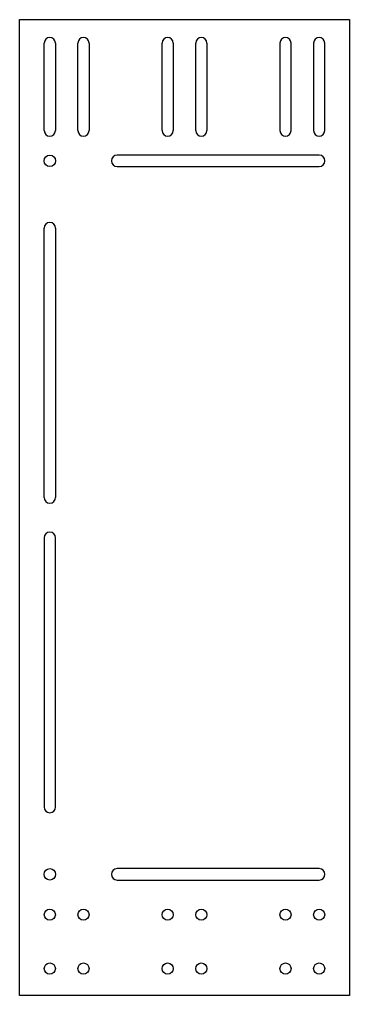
# Model space of a CAD drawing. Header units: millimetres. Extents: x 98 to 196, y 69 to 359.
import ezdxf

# ---------------------------------------------------------------- set-up
doc = ezdxf.new("R2010")
doc.units = ezdxf.units.MM
doc.layers.add('Default', color=7, linetype='Continuous')
doc.layers.add('MOTHERBOARD-PLAT', color=7, linetype='Continuous')

# ---------------------------------------------------------------- blocks, each defined once
blk = doc.blocks.new('SE')
at = {"layer": 'MOTHERBOARD-PLAT', "color": 7, "linetype": 'Continuous'}
for p, q in [((98.02, 69.09), (98.02, 359.09)), ((98.02, 359.09), (196.02, 359.09)), ((196.02, 359.09), (196.02, 69.09)), ((105.37, 326.09), (105.37, 352.09)), ((108.67, 352.09), (108.67, 326.09)), ((115.37, 326.09), (115.37, 352.09)), ((118.67, 352.09), (118.67, 326.09)), ((140.37, 326.09), (140.37, 352.09)), ((143.67, 352.09), (143.67, 326.09)), ((150.37, 326.09), (150.37, 352.09)), ((153.67, 352.09), (153.67, 326.09)), ((175.37, 352.09), (175.37, 326.09)), ((178.67, 326.09), (178.67, 352.09)), ((185.37, 352.09), (185.37, 326.09)), ((188.67, 326.09), (188.67, 352.09)), ((187.02, 318.79), (127.02, 318.79)), ((127.02, 315.39), (187.02, 315.39)), ((105.32, 217.09), (105.32, 297.09)), ((108.72, 297.09), (108.72, 217.09)), ((105.32, 205.09), (105.32, 125.09)), ((108.72, 125.09), (108.72, 205.09)), ((187.02, 106.79), (127.02, 106.79)), ((127.02, 103.39), (187.02, 103.39)), ((196.02, 69.09), (98.02, 69.09))]:
    blk.add_line(p, q, dxfattribs=at)
for centre, radius in [((107.02, 317.09), 1.7), ((107.02, 105.09), 1.7), ((107.02, 93.09), 1.65), ((117.02, 93.09), 1.65), ((142.02, 93.09), 1.65), ((152.02, 93.09), 1.65), ((177.02, 93.09), 1.65), ((187.02, 93.09), 1.65), ((107.02, 77.09), 1.65), ((117.02, 77.09), 1.65), ((142.02, 77.09), 1.65), ((152.02, 77.09), 1.65), ((177.02, 77.09), 1.65), ((187.02, 77.09), 1.65)]:
    blk.add_circle(centre, radius, dxfattribs=at)
for centre, radius, start, end in [((107.02, 352.09), 1.65, 0, 180), ((117.02, 352.09), 1.65, 0, 180), ((142.02, 352.09), 1.65, 0, 180), ((152.02, 352.09), 1.65, 0, 180), ((177.02, 352.09), 1.65, 0, 180), ((187.02, 352.09), 1.65, 0, 180), ((107.02, 326.09), 1.65, 180, 360), ((117.02, 326.09), 1.65, 180, 360), ((142.02, 326.09), 1.65, 180, 360), ((152.02, 326.09), 1.65, 180, 360), ((177.02, 326.09), 1.65, 180, 360), ((187.02, 326.09), 1.65, 180, 360), ((127.02, 317.09), 1.7, 90, 270), ((187.02, 317.09), 1.7, 270, 90), ((107.02, 297.09), 1.7, 0, 180), ((107.02, 217.09), 1.7, 180, 360), ((107.02, 205.09), 1.7, 0, 180), ((107.02, 125.09), 1.7, 180, 360), ((127.02, 105.09), 1.7, 90, 270), ((187.02, 105.09), 1.7, 270, 90)]:
    blk.add_arc(centre, radius, start, end, dxfattribs=at)

msp = doc.modelspace()

# ---------------------------------------------------------------- block references
at = {"layer": 'Default'}
msp.add_blockref('SE', (0, 0), dxfattribs=at)

doc.saveas('drawing.dxf')
